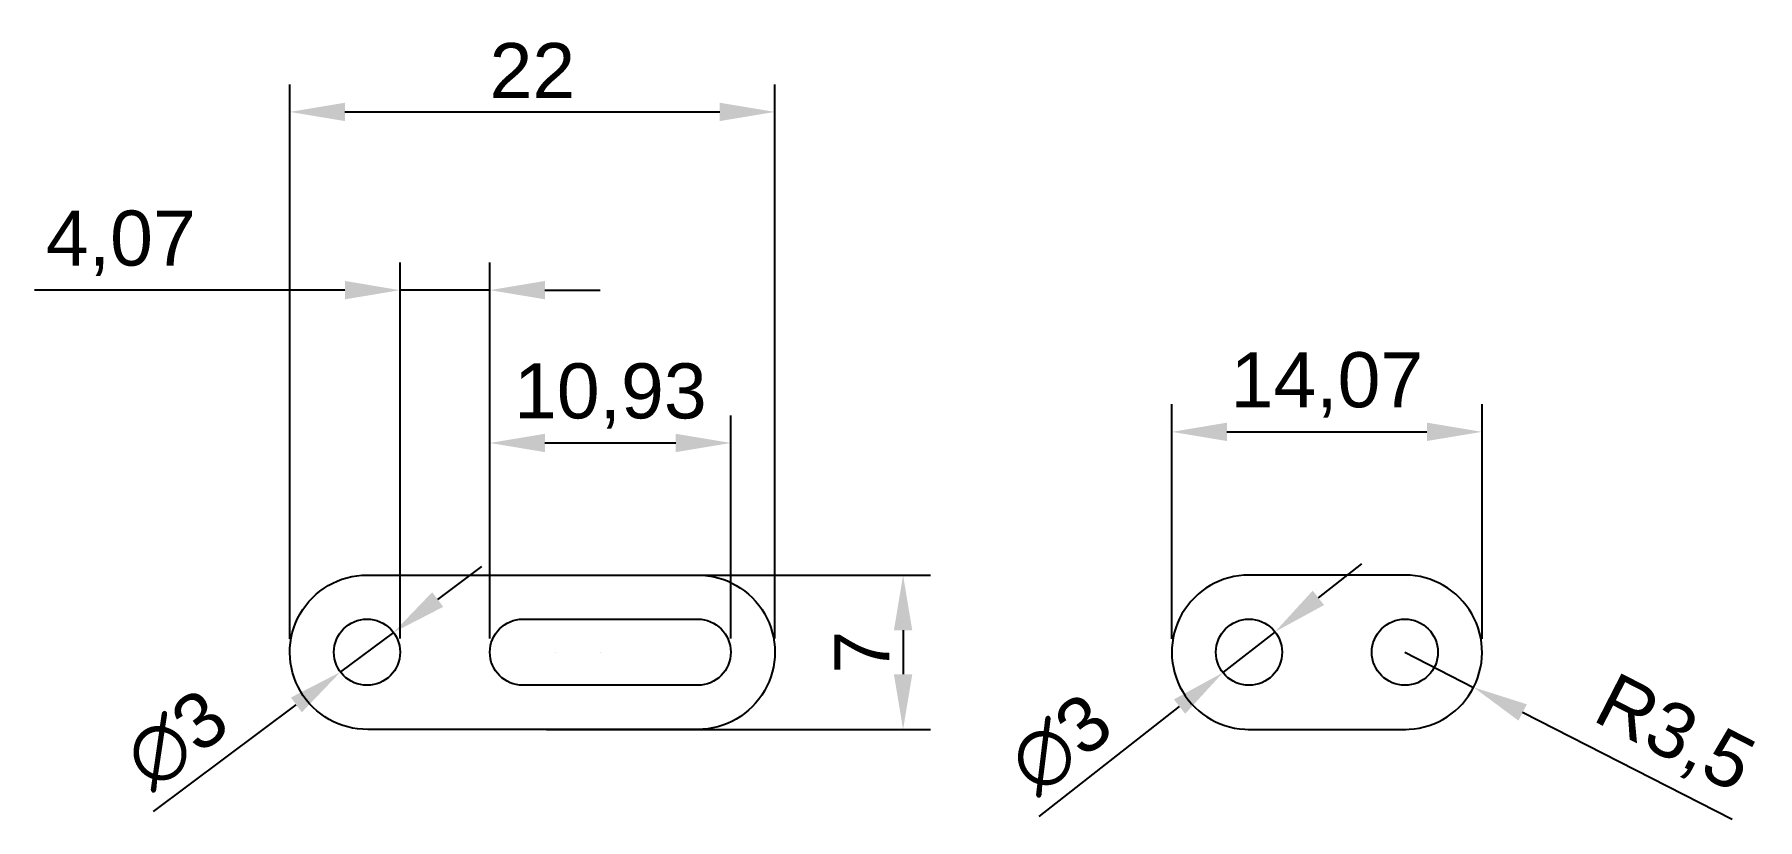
# Model space of a CAD drawing. Header units: millimetres. Extents: x -15.1 to 63.1, y 2.4 to 38.
import ezdxf

# ---------------------------------------------------------------- set-up
doc = ezdxf.new("R2010")
doc.units = ezdxf.units.MM
doc.styles.get("Standard").update_dxf_attribs({"font": 'Arial.ttf'})
doc.dimstyles.new('ISO-25', dxfattribs={"dimtxt": 2.5, "dimasz": 2.5, "dimexe": 1.25, "dimexo": 0.625, "dimtad": 1, "dimtxsty": 'Standard', "dimcen": 2.5, "dimadec": 0, "dimazin": 0, "dimtfac": 1, "dimtmove": 0, "dimatfit": 3, "dimfxl": 1, "dimarcsym": 0})

# ---------------------------------------------------------------- blocks, each defined once
blk = doc.blocks.new('*D20')
at = {"color": 0, "lineweight": -2, "transparency": 16777216}
for p, q in [((-3.5, 10.604), (-3.5, 35.768)), ((18.5, 10.625), (18.5, 35.768)), ((-1, 34.518), (16, 34.518))]:
    blk.add_line(p, q, dxfattribs=at)
at = {"color": 0, "transparency": 16777216}
for points in [[(-1, 34.935), (-1, 34.102), (-3.5, 34.518)], [(16, 34.935), (16, 34.102), (18.5, 34.518)]]:
    blk.add_solid(points, dxfattribs=at)
at = {"layer": 'Defpoints', "color": 0, "transparency": 16777216}
for p in [(18.5, 34.518), (-3.5, 9.979), (18.5, 10)]:
    blk.add_point(p, dxfattribs=at)
at = {"color": 0, "transparency": 16777216, "insert": (7.5, 36.393), "char_height": 2.5, "attachment_point": 5}
blk.add_mtext('22', dxfattribs=at)
blk = doc.blocks.new('*D21')
at = {"color": 0, "lineweight": -2, "transparency": 16777216}
for p, q in [((3.206, 12.392), (5.21, 13.887)), ((1.202, 10.897), (-1.202, 9.103)), ((-9.684, 2.776), (-3.206, 7.608))]:
    blk.add_line(p, q, dxfattribs=at)
at = {"color": 0, "transparency": 16777216}
for points in [[(2.957, 12.726), (3.455, 12.058), (1.202, 10.897)], [(-3.455, 7.942), (-2.957, 7.274), (-1.202, 9.103)]]:
    blk.add_solid(points, dxfattribs=at)
at = {"layer": 'Defpoints', "color": 0, "transparency": 16777216}
for p in [(1.202, 10.897), (-1.202, 9.103)]:
    blk.add_point(p, dxfattribs=at)
at = {"color": 0, "transparency": 16777216, "insert": (-8.636, 6.039), "char_height": 2.5, "attachment_point": 5, "rotation": 36.72382}
blk.add_mtext('∅3', dxfattribs=at)
blk = doc.blocks.new('*D22')
at = {"color": 0, "lineweight": -2, "transparency": 16777216}
for p, q in [((43.148, 12.468), (45.116, 14.01)), ((41.181, 10.925), (38.819, 9.075)), ((30.491, 2.547), (36.852, 7.532))]:
    blk.add_line(p, q, dxfattribs=at)
at = {"color": 0, "transparency": 16777216}
for points in [[(42.891, 12.795), (43.405, 12.14), (41.181, 10.925)], [(36.595, 7.86), (37.109, 7.205), (38.819, 9.075)]]:
    blk.add_solid(points, dxfattribs=at)
at = {"layer": 'Defpoints', "color": 0, "transparency": 16777216}
for p in [(41.181, 10.925), (38.819, 9.075)]:
    blk.add_point(p, dxfattribs=at)
at = {"color": 0, "transparency": 16777216, "insert": (31.461, 5.834), "char_height": 2.5, "attachment_point": 5, "rotation": 38.08925}
blk.add_mtext('∅3', dxfattribs=at)
blk = doc.blocks.new('*D23')
at = {"color": 0, "lineweight": -2, "transparency": 16777216}
for p, q in [((47.071, 10), (50.187, 8.406)), ((61.915, 2.406), (52.413, 7.267))]:
    blk.add_line(p, q, dxfattribs=at)
at = {"color": 0, "transparency": 16777216}
blk.add_solid([(52.602, 7.638), (52.223, 6.896), (50.187, 8.406)], dxfattribs=at)
at = {"layer": 'Defpoints', "color": 0, "transparency": 16777216}
for p in [(47.071, 10), (50.187, 8.406)]:
    blk.add_point(p, dxfattribs=at)
at = {"color": 0, "transparency": 16777216, "insert": (59.247, 6.165), "char_height": 2.5, "attachment_point": 5, "rotation": 332.90718}
blk.add_mtext('R3,5', dxfattribs=at)
blk = doc.blocks.new('*D24')
at = {"color": 0, "lineweight": -2, "transparency": 16777216}
for p, q in [((8.125, 13.5), (25.563, 13.5)), ((24.313, 11), (24.313, 9)), ((8.146, 6.5), (25.563, 6.5))]:
    blk.add_line(p, q, dxfattribs=at)
at = {"color": 0, "transparency": 16777216}
for points in [[(23.896, 11), (24.73, 11), (24.313, 13.5)], [(23.896, 9), (24.73, 9), (24.313, 6.5)]]:
    blk.add_solid(points, dxfattribs=at)
at = {"layer": 'Defpoints', "color": 0, "transparency": 16777216}
for p in [(7.5, 13.5), (7.521, 6.5), (24.313, 6.5)]:
    blk.add_point(p, dxfattribs=at)
at = {"color": 0, "transparency": 16777216, "insert": (22.438, 10), "char_height": 2.5, "attachment_point": 5, "rotation": 90}
blk.add_mtext('7', dxfattribs=at)
blk = doc.blocks.new('*D25')
at = {"color": 0, "lineweight": -2, "transparency": 16777216}
for p, q in [((5.571, 10.625), (5.571, 20.746)), ((16.5, 10.625), (16.5, 20.746)), ((8.071, 19.496), (14, 19.496))]:
    blk.add_line(p, q, dxfattribs=at)
at = {"color": 0, "transparency": 16777216}
for points in [[(8.071, 19.913), (8.071, 19.079), (5.571, 19.496)], [(14, 19.913), (14, 19.079), (16.5, 19.496)]]:
    blk.add_solid(points, dxfattribs=at)
at = {"layer": 'Defpoints', "color": 0, "transparency": 16777216}
for p in [(16.5, 19.496), (5.571, 10), (16.5, 10)]:
    blk.add_point(p, dxfattribs=at)
at = {"color": 0, "transparency": 16777216, "insert": (11.036, 21.627), "char_height": 2.5, "attachment_point": 5}
blk.add_mtext('10,93', dxfattribs=at)
blk = doc.blocks.new('*D26')
at = {"color": 0, "lineweight": -2, "transparency": 16777216}
for p, q in [((36.5, 10.604), (36.5, 21.25)), ((50.571, 10.604), (50.571, 21.25)), ((39, 20), (48.071, 20))]:
    blk.add_line(p, q, dxfattribs=at)
at = {"color": 0, "transparency": 16777216}
for points in [[(39, 20.417), (39, 19.583), (36.5, 20)], [(48.071, 20.417), (48.071, 19.583), (50.571, 20)]]:
    blk.add_solid(points, dxfattribs=at)
at = {"layer": 'Defpoints', "color": 0, "transparency": 16777216}
for p in [(50.571, 20), (36.5, 9.979), (50.571, 9.979)]:
    blk.add_point(p, dxfattribs=at)
at = {"color": 0, "transparency": 16777216, "insert": (43.536, 22.131), "char_height": 2.5, "attachment_point": 5}
blk.add_mtext('14,07', dxfattribs=at)
blk = doc.blocks.new('*D27')
at = {"color": 0, "lineweight": -2, "transparency": 16777216}
for p, q in [((1.5, 10.625), (1.5, 27.68)), ((5.571, 10.625), (5.571, 27.68)), ((-1, 26.43), (-15.082, 26.43)), ((5.571, 26.43), (1.5, 26.43)), ((8.071, 26.43), (10.571, 26.43))]:
    blk.add_line(p, q, dxfattribs=at)
at = {"color": 0, "transparency": 16777216}
for points in [[(-1, 26.847), (-1, 26.014), (1.5, 26.43)], [(8.071, 26.847), (8.071, 26.014), (5.571, 26.43)]]:
    blk.add_solid(points, dxfattribs=at)
at = {"layer": 'Defpoints', "color": 0, "transparency": 16777216}
for p in [(5.571, 26.43), (1.5, 10), (5.571, 10)]:
    blk.add_point(p, dxfattribs=at)
at = {"color": 0, "transparency": 16777216, "insert": (-11.166, 28.561), "char_height": 2.5, "attachment_point": 5}
blk.add_mtext('4,07', dxfattribs=at)

msp = doc.modelspace()

# ---------------------------------------------------------------- linework, layer by layer
for p, q in [((-1.5, 10), (-1.5, 10)), ((8.571, 10), (8.571, 10)), ((38.5, 10), (38.5, 10)), ((48.571, 10), (48.571, 10))]:
    msp.add_line(p, q)
for points in [[(0, 13.5), (15, 13.5, -1.000008), (15, 6.5), (0.042, 6.5, -1.005993)], [(15, 8.5), (7.071, 8.5, -1), (7.071, 11.5), (15, 11.5, -1)]]:
    msp.add_lwpolyline(points, format="xyb", close=True)
msp.add_lwpolyline([(47.029, 6.5, 1.005993), (47.071, 13.5), (40, 13.5, 1.005993), (40.042, 6.5)], format="xyb")
for points in [[(10.571, 9.997), (10.571, 10.003)], [(50.571, 9.997), (50.571, 10.003)], [(39.958, 6.5), (47.113, 6.5)]]:
    msp.add_lwpolyline(points)
for centre in [(0, 10), (40, 10), (47.071, 10)]:
    msp.add_circle(centre, 1.5)

# ---------------------------------------------------------------- dimensions: what is measured, and where the dimension line sits
for base, p1, p2, picture, middle in [((18.5, 34.518), (-3.5, 9.979), (18.5, 10), '*D20', (7.5, 34.518)), ((5.571, 26.43), (1.5, 10), (5.571, 10), '*D27', (-11.166, 26.43)), ((50.571, 20), (36.5, 9.979), (50.571, 9.979), '*D26', (43.536, 20))]:
    dim = msp.add_linear_dim(base=base, p1=p1, p2=p2, dimstyle='ISO-25')
    dim.commit()
    dim.dimension.update_dxf_attribs({"geometry": picture, "text_midpoint": middle, "dimtype": 160})
dim = msp.add_linear_dim(base=(16.5, 19.496), p1=(5.571, 10), p2=(16.5, 10), dimstyle='ISO-25')
dim.commit()
dim.dimension.update_dxf_attribs({"geometry": '*D25', "text_midpoint": (11.036, 21.627)})
for p1, p2, picture, middle in [((1.202, 10.897), (-1.202, 9.103), '*D21', (-8.636, 6.039)), ((41.181, 10.925), (38.819, 9.075), '*D22', (31.461, 5.834))]:
    dim = msp.add_diameter_dim_2p(p1=p1, p2=p2, dimstyle='ISO-25')
    dim.commit()
    dim.dimension.update_dxf_attribs({"geometry": picture, "text_midpoint": middle})
dim = msp.add_linear_dim(base=(24.313, 6.5), p1=(7.5, 13.5), p2=(7.521, 6.5), angle=90, dimstyle='ISO-25')
dim.commit()
dim.dimension.update_dxf_attribs({"geometry": '*D24', "text_midpoint": (22.438, 10)})
dim = msp.add_radius_dim(center=(47.071, 10), mpoint=(50.187, 8.406), dimstyle='ISO-25')
dim.commit()
dim.dimension.update_dxf_attribs({"geometry": '*D23', "text_midpoint": (59.247, 6.165)})

doc.saveas('drawing.dxf')
